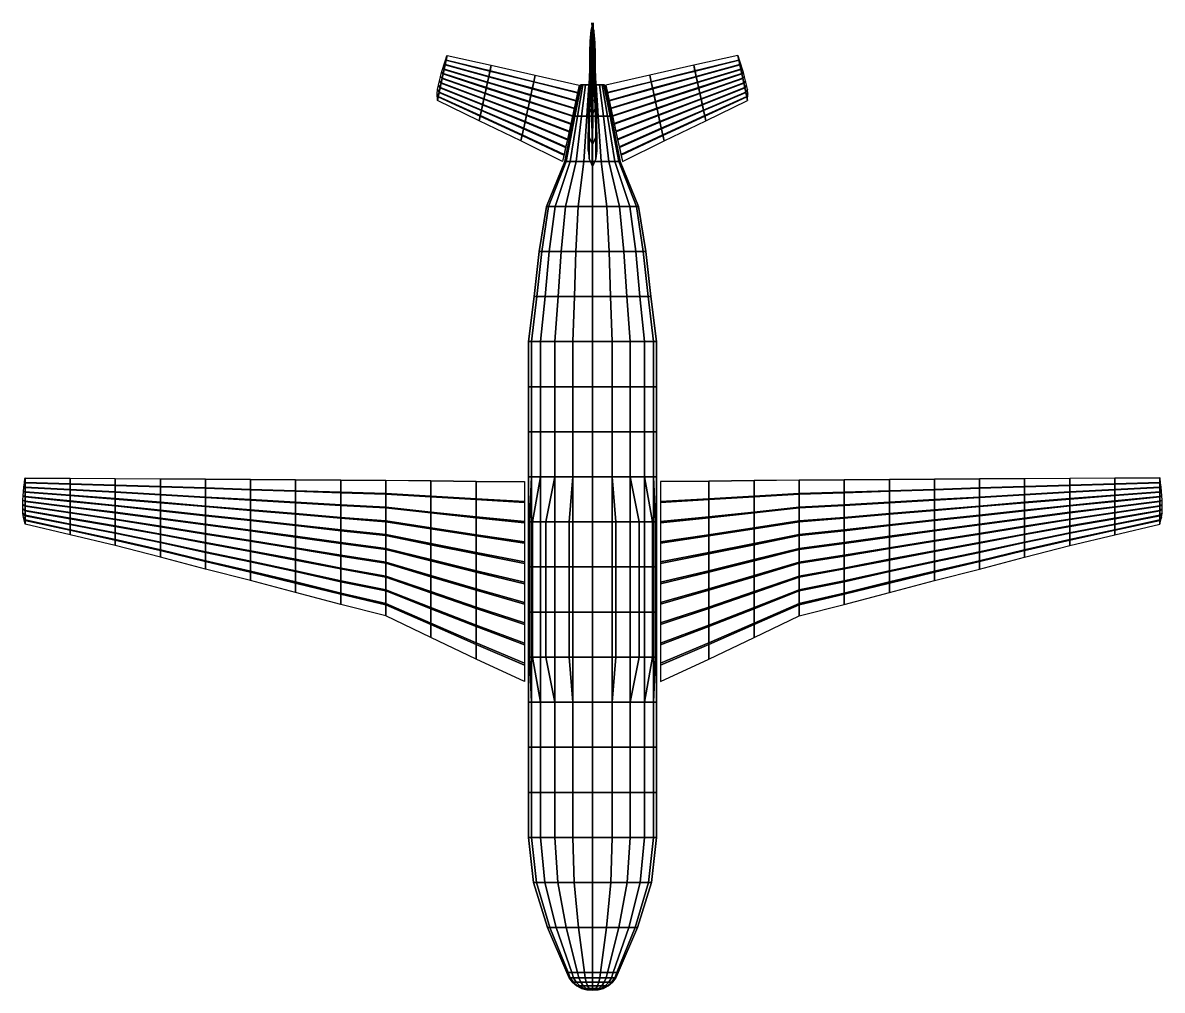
# Model space of a CAD drawing. Extents: x 4.7 to 30, y 0.5 to 22.
import ezdxf

# ---------------------------------------------------------------- set-up
doc = ezdxf.new("R2010")
doc.units = 0
doc.layers.get('0').update_dxf_attribs({"color": 1, "linetype": 'CONTINUOUS'})
for name, color, linetype in [('BODY', 3, 'CONTINUOUS'), ('TAIL', 4, 'CONTINUOUS'), ('WINGS', 2, 'CONTINUOUS')]:
    doc.layers.add(name, color=color, linetype=linetype)

# ---------------------------------------------------------------- blocks, each defined once
blk = doc.blocks.new('HALF-PLANE')
at = {"layer": 'BODY'}
mesh = blk.add_polymesh((11, 7), dxfattribs=at)
for k, corner in enumerate([(0, 13, -0.207215), (0, 14, 0.046075), (0, 15, 0.268308), (0, 16, 0.59184), (0, 17, 1.406302), (0, 18, 1.815354), (0, 18.70018, 2.10769), (-0.4394, 13, -0.13762), (-0.400265, 14, 0.109471), (-0.365928, 15, 0.326265), (-0.315939, 16, 0.64188), (-0.190098, 17, 1.436411), (-0.126896, 18, 1.835452), (-0.08171, 18.700052, 2.12075), (-0.835789, 13, 0.06435), (-0.761349, 14, 0.293452), (-0.696037, 15, 0.494464), (-0.600953, 16, 0.787102), (-0.361589, 17, 1.523789), (-0.241371, 18, 1.89378), (-0.155421, 18.700052, 2.158308), (-1.150365, 13, 0.378926), (-1.047908, 14, 0.580011), (-0.958013, 15, 0.75644), (-0.827141, 16, 1.01329), (-0.497684, 17, 1.659885), (-0.332219, 18, 1.984628), (-0.213919, 18.700052, 2.216805), (-1.352336, 13, 0.775315), (-1.231889, 14, 0.941095), (-1.126211, 15, 1.086548), (-0.972362, 16, 1.298303), (-0.585063, 17, 1.831375), (-0.390547, 18, 2.099103), (-0.251477, 18.700052, 2.290517), (-1.42193, 13, 1.214716), (-1.295285, 14, 1.34136), (-1.184169, 15, 1.452477), (-1.022402, 16, 1.614243), (-0.615172, 17, 2.021474), (-0.410646, 18, 2.226), (-0.264419, 18.700052, 2.372227), (-1.352336, 13, 1.654116), (-1.231889, 14, 1.741626), (-1.126211, 15, 1.818405), (-0.972362, 16, 1.930183), (-0.585063, 17, 2.211573), (-0.390547, 18, 2.352896), (-0.251477, 18.700052, 2.453937), (-1.150365, 13, 2.050505), (-1.047908, 14, 2.10271), (-0.958013, 15, 2.148514), (-0.827141, 16, 2.215196), (-0.497684, 17, 2.383063), (-0.332219, 18, 2.467371), (-0.213919, 18.700052, 2.527648), (-0.835789, 13, 2.365081), (-0.761349, 14, 2.389268), (-0.696037, 15, 2.41049), (-0.600953, 16, 2.441384), (-0.361589, 17, 2.519158), (-0.241371, 18, 2.558219), (-0.155421, 18.700052, 2.586146), (-0.4394, 13, 2.567052), (-0.400265, 14, 2.57325), (-0.365928, 15, 2.578688), (-0.315939, 16, 2.586606), (-0.190098, 17, 2.606537), (-0.126896, 18, 2.616547), (-0.08171, 18.700052, 2.623704), (0, 13, 2.636646), (0, 14, 2.636646), (0, 15, 2.636646), (0, 16, 2.636646), (0, 17, 2.636646), (0, 18, 2.636646), (0, 18.70018, 2.636764)]):
    mesh.set_mesh_vertex(divmod(k, 7), corner)
mesh = blk.add_polymesh((11, 4), dxfattribs=at)
for k, corner in enumerate([(0, 10, -0.207215), (0, 11, -0.207215), (0, 12, -0.207215), (0, 13, -0.207215), (-0.4394, 10, -0.13762), (-0.4394, 11, -0.13762), (-0.4394, 12, -0.13762), (-0.4394, 13, -0.13762), (-0.835789, 10, 0.06435), (-0.835789, 11, 0.06435), (-0.835789, 12, 0.06435), (-0.835789, 13, 0.06435), (-1.150365, 10, 0.378926), (-1.150365, 11, 0.378926), (-1.150365, 12, 0.378926), (-1.150365, 13, 0.378926), (-1.352336, 10, 0.775315), (-1.352336, 11, 0.775315), (-1.352336, 12, 0.775315), (-1.352336, 13, 0.775315), (-1.42193, 10, 1.214716), (-1.42193, 11, 1.214716), (-1.42193, 12, 1.214716), (-1.42193, 13, 1.214716), (-1.352336, 10, 1.654116), (-1.352336, 11, 1.654116), (-1.352336, 12, 1.654116), (-1.352336, 13, 1.654116), (-1.150365, 10, 2.050505), (-1.150365, 11, 2.050505), (-1.150365, 12, 2.050505), (-1.150365, 13, 2.050505), (-0.835789, 10, 2.365081), (-0.835789, 11, 2.365081), (-0.835789, 12, 2.365081), (-0.835789, 13, 2.365081), (-0.4394, 10, 2.567052), (-0.4394, 11, 2.567052), (-0.4394, 12, 2.567052), (-0.4394, 13, 2.567052), (0, 10, 2.636646), (0, 11, 2.636646), (0, 12, 2.636646), (0, 13, 2.636646)]):
    mesh.set_mesh_vertex(divmod(k, 4), corner)
mesh = blk.add_polymesh((11, 6), dxfattribs=at)
for k, corner in enumerate([(0, 5, -0.207215), (0, 6, -0.295687), (0, 7, -0.295687), (0, 8, -0.295687), (0, 9, -0.295687), (0, 10, -0.207215), (-0.4394, 5, -0.13762), (-0.519944, 6, -0.287089), (-0.519944, 7, -0.287089), (-0.519944, 8, -0.287089), (-0.519944, 9, -0.287089), (-0.4394, 10, -0.13762), (-0.835789, 5, 0.06435), (-1.032015, 6, -0.207575), (-1.032015, 7, -0.207575), (-1.032015, 8, -0.207575), (-1.032015, 9, -0.207575), (-0.835789, 10, 0.06435), (-1.150365, 5, 0.378926), (-1.333675, 6, 0.1797), (-1.333675, 7, 0.1797), (-1.333675, 8, 0.1797), (-1.333675, 9, 0.1797), (-1.150365, 10, 0.378926), (-1.352336, 5, 0.775315), (-1.397193, 6, 0.695264), (-1.397193, 7, 0.695264), (-1.397193, 8, 0.695264), (-1.397193, 9, 0.695264), (-1.352336, 10, 0.775315), (-1.42193, 5, 1.214716), (-1.42193, 6, 1.214716), (-1.42193, 7, 1.214716), (-1.42193, 8, 1.214716), (-1.42193, 9, 1.214716), (-1.42193, 10, 1.214716), (-1.352336, 5, 1.654116), (-1.352336, 6, 1.654116), (-1.352336, 7, 1.654116), (-1.352336, 8, 1.654116), (-1.352336, 9, 1.654116), (-1.352336, 10, 1.654116), (-1.150365, 5, 2.050505), (-1.150365, 6, 2.050505), (-1.150365, 7, 2.050505), (-1.150365, 8, 2.050505), (-1.150365, 9, 2.050505), (-1.150365, 10, 2.050505), (-0.835789, 5, 2.365081), (-0.835789, 6, 2.365081), (-0.835789, 7, 2.365081), (-0.835789, 8, 2.365081), (-0.835789, 9, 2.365081), (-0.835789, 10, 2.365081), (-0.4394, 5, 2.567052), (-0.4394, 6, 2.567052), (-0.4394, 7, 2.567052), (-0.4394, 8, 2.567052), (-0.4394, 9, 2.567052), (-0.4394, 10, 2.567052), (0, 5, 2.636646), (0, 6, 2.636646), (0, 7, 2.636646), (0, 8, 2.636646), (0, 9, 2.636646), (0, 10, 2.636646)]):
    mesh.set_mesh_vertex(divmod(k, 6), corner)
mesh = blk.add_polymesh((11, 4), dxfattribs=at)
for k, corner in enumerate([(0, 2, -0.207215), (0, 3, -0.207215), (0, 4, -0.207215), (0, 5, -0.207215), (-0.4394, 2, -0.13762), (-0.4394, 3, -0.13762), (-0.4394, 4, -0.13762), (-0.4394, 5, -0.13762), (-0.835789, 2, 0.06435), (-0.835789, 3, 0.06435), (-0.835789, 4, 0.06435), (-0.835789, 5, 0.06435), (-1.150365, 2, 0.378926), (-1.150365, 3, 0.378926), (-1.150365, 4, 0.378926), (-1.150365, 5, 0.378926), (-1.352336, 2, 0.775315), (-1.352336, 3, 0.775315), (-1.352336, 4, 0.775315), (-1.352336, 5, 0.775315), (-1.42193, 2, 1.214716), (-1.42193, 3, 1.214716), (-1.42193, 4, 1.214716), (-1.42193, 5, 1.214716), (-1.352336, 2, 1.654116), (-1.352336, 3, 1.654116), (-1.352336, 4, 1.654116), (-1.352336, 5, 1.654116), (-1.150365, 2, 2.050505), (-1.150365, 3, 2.050505), (-1.150365, 4, 2.050505), (-1.150365, 5, 2.050505), (-0.835789, 2, 2.365081), (-0.835789, 3, 2.365081), (-0.835789, 4, 2.365081), (-0.835789, 5, 2.365081), (-0.4394, 2, 2.567052), (-0.4394, 3, 2.567052), (-0.4394, 4, 2.567052), (-0.4394, 5, 2.567052), (0, 2, 2.636646), (0, 3, 2.636646), (0, 4, 2.636646), (0, 5, 2.636646)]):
    mesh.set_mesh_vertex(divmod(k, 4), corner)
mesh = blk.add_polymesh((11, 4), dxfattribs=at)
for k, corner in enumerate([(0, -1, 0.284595), (0, 0), (0, 1, -0.160983), (0, 2, -0.207215), (-0.17576, -1, 0.312432), (-0.307262, 0, 0.048666), (-0.403971, 1, -0.097), (-0.4394, 2, -0.13762), (-0.334316, -1, 0.39322), (-0.584447, 0, 0.189898), (-0.768399, 1, 0.088685), (-0.835789, 2, 0.06435), (-0.460146, -1, 0.519051), (-0.804422, 0, 0.409874), (-1.057611, 1, 0.377897), (-1.150365, 2, 0.378926), (-0.540934, -1, 0.677606), (-0.945655, 0, 0.687059), (-1.243296, 1, 0.742325), (-1.352336, 2, 0.775315), (-0.568772, -1, 0.853367), (-0.99432, 0, 0.994321), (-1.307279, 1, 1.146296), (-1.42193, 2, 1.214716), (-0.540934, -1, 1.029127), (-0.945655, 0, 1.301583), (-1.243296, 1, 1.550268), (-1.352336, 2, 1.654116), (-0.460146, -1, 1.187683), (-0.804422, 0, 1.578768), (-1.057611, 1, 1.914696), (-1.150365, 2, 2.050505), (-0.334316, -1, 1.313513), (-0.584447, 0, 1.798743), (-0.768399, 1, 2.203907), (-0.835789, 2, 2.365081), (-0.17576, -1, 1.394301), (-0.307262, 0, 1.939976), (-0.403971, 1, 2.389593), (-0.4394, 2, 2.567052), (0, -1, 1.422139), (0, 0, 1.988642), (0, 1, 2.453576), (0, 2, 2.636646)]):
    mesh.set_mesh_vertex(divmod(k, 4), corner)
at = {"layer": 'TAIL'}
mesh = blk.add_polymesh((5, 11), dxfattribs=at)
for k, corner in enumerate([(-0.003983, 18.701679, 2.632923), (-0.022677, 18.519597, 2.632923), (-0.041371, 18.337515, 2.632923), (-0.058357, 18.155281, 2.632923), (-0.072123, 17.972761, 2.632923), (-0.08472, 17.790172, 2.632923), (-0.09216, 17.607284, 2.632923), (-0.095591, 17.424327, 2.632923), (-0.092537, 17.241369, 2.632923), (-0.074967, 17.059358, 2.632923), (-0.003983, 16.89919, 2.632923), (-0.007505, 18.992888, 3.070297), (-0.024109, 18.831167, 3.070297), (-0.040713, 18.669447, 3.070297), (-0.055799, 18.507591, 3.070297), (-0.068026, 18.345481, 3.070297), (-0.079214, 18.18331, 3.070297), (-0.085823, 18.020874, 3.070297), (-0.08887, 17.858376, 3.070297), (-0.086157, 17.695877, 3.070297), (-0.070552, 17.53422, 3.070297), (-0.007505, 17.391962, 3.070297), (-0.014023, 19.367085, 3.691564), (-0.027485, 19.235963, 3.691564), (-0.040947, 19.104841, 3.691564), (-0.053179, 18.973609, 3.691564), (-0.063092, 18.842172, 3.691564), (-0.072164, 18.710685, 3.691564), (-0.077522, 18.578983, 3.691564), (-0.079993, 18.44723, 3.691564), (-0.077793, 18.315478, 3.691564), (-0.065141, 18.184407, 3.691564), (-0.014023, 18.069066, 3.691564), (-0.004666, 19.713698, 4.183113), (-0.015505, 19.608126, 4.183113), (-0.026344, 19.502554, 4.183113), (-0.036192, 19.396894, 4.183113), (-0.044174, 19.291068, 4.183113), (-0.051478, 19.185202, 4.183113), (-0.055791, 19.079163, 4.183113), (-0.057781, 18.973084, 4.183113), (-0.05601, 18.867004, 4.183113), (-0.045823, 18.761473, 4.183113), (-0.004666, 18.668607, 4.183113), (-0.015589, 20.074316, 4.702168), (-0.007182, 19.992432, 4.702168), (-0.032403, 19.910547, 4.702168), (-0.040042, 19.828594, 4.702168), (-0.046232, 19.746512, 4.702168), (-0.051897, 19.6644, 4.702168), (-0.055243, 19.582153, 4.702168), (-0.056786, 19.499874, 4.702168), (-0.055413, 19.417596, 4.702168), (-0.047511, 19.335743, 4.702168), (-0.015589, 19.263714, 4.702168)]):
    mesh.set_mesh_vertex(divmod(k, 11), corner)
at = {"layer": 'WINGS'}
mesh = blk.add_polymesh((5, 11), dxfattribs=at)
for k, corner in enumerate([(-3.438965, 18.346199, 2.769416), (-3.442918, 18.49624, 2.758428), (-3.434022, 18.59278, 2.758428), (-3.41684, 18.688234, 2.758428), (-3.395579, 18.782874, 2.758428), (-3.371909, 18.876942, 2.758428), (-3.34597, 18.970411, 2.758428), (-3.318366, 19.063402, 2.758428), (-3.289297, 19.155947, 2.758428), (-3.25926, 19.248183, 2.758428), (-3.228475, 19.340171, 2.758428), (-3.438965, 18.346199, 2.769416), (-3.418917, 18.438266, 2.810578), (-3.397117, 18.538378, 2.831595), (-3.375018, 18.639864, 2.843961), (-3.352782, 18.741977, 2.848347), (-3.33055, 18.844074, 2.843458), (-3.308441, 18.94561, 2.831354), (-3.28643, 19.046688, 2.815716), (-3.264497, 19.147414, 2.797832), (-3.242616, 19.247897, 2.77856), (-3.22077, 19.348223, 2.758437), (-2.512781, 17.900396, 2.696691), (-2.488177, 18.013387, 2.747208), (-2.461422, 18.136253, 2.773002), (-2.434301, 18.260803, 2.788179), (-2.407012, 18.386124, 2.793561), (-2.379727, 18.511425, 2.787561), (-2.352592, 18.636037, 2.772706), (-2.32558, 18.760088, 2.753514), (-2.298661, 18.883706, 2.731565), (-2.271808, 19.007025, 2.707914), (-2.244997, 19.130153, 2.683218), (-1.586597, 17.454594, 2.623966), (-1.557437, 17.588509, 2.683838), (-1.525728, 17.734128, 2.714409), (-1.493584, 17.881743, 2.732396), (-1.461241, 18.030271, 2.738775), (-1.428904, 18.178775, 2.731664), (-1.396744, 18.326464, 2.714058), (-1.364729, 18.473488, 2.691312), (-1.332826, 18.619997, 2.665298), (-1.301, 18.766154, 2.637267), (-1.269223, 18.912083, 2.607998), (-0.663323, 16.995475, 2.524698), (-0.629346, 17.15151, 2.594461), (-0.592399, 17.321182, 2.63008), (-0.554946, 17.49318, 2.651039), (-0.517261, 17.666242, 2.658471), (-0.479582, 17.839276, 2.650186), (-0.44211, 18.01136, 2.629671), (-0.404807, 18.182668, 2.603169), (-0.367634, 18.353378, 2.572858), (-0.330551, 18.523677, 2.540197), (-0.293526, 18.69371, 2.506093)]):
    mesh.set_mesh_vertex(divmod(k, 11), corner)
mesh = blk.add_polymesh((5, 11), dxfattribs=at)
for k, corner in enumerate([(-3.438965, 18.346199, 2.769416), (-3.442918, 18.49624, 2.758428), (-3.434022, 18.59278, 2.758428), (-3.41684, 18.688234, 2.758428), (-3.395579, 18.782874, 2.758428), (-3.371909, 18.876942, 2.758428), (-3.34597, 18.970411, 2.758428), (-3.318366, 19.063402, 2.758428), (-3.289297, 19.155947, 2.758428), (-3.25926, 19.248183, 2.758428), (-3.22077, 19.348223, 2.758437), (-3.438965, 18.346199, 2.769416), (-3.420946, 18.428946, 2.724664), (-3.398902, 18.530181, 2.710526), (-3.376666, 18.632294, 2.706066), (-3.354412, 18.734492, 2.708025), (-3.332193, 18.836532, 2.71436), (-3.310013, 18.938388, 2.723343), (-3.287846, 19.040189, 2.73297), (-3.265671, 19.142022, 2.74223), (-3.243468, 19.243984, 2.749805), (-3.22123, 19.346113, 2.754384), (-2.512781, 17.900396, 2.696691), (-2.490667, 18.001949, 2.641768), (-2.463613, 18.126192, 2.624417), (-2.436324, 18.251513, 2.618943), (-2.409012, 18.376938, 2.621347), (-2.381743, 18.502169, 2.629122), (-2.354522, 18.627174, 2.640147), (-2.327317, 18.752112, 2.651962), (-2.300102, 18.877088, 2.663327), (-2.272854, 19.002224, 2.672623), (-2.244997, 19.130153, 2.683218), (-1.586597, 17.454594, 2.623966), (-1.560388, 17.574953, 2.558872), (-1.528324, 17.722204, 2.538309), (-1.495981, 17.870732, 2.531821), (-1.463612, 18.019384, 2.53467), (-1.431292, 18.167806, 2.543885), (-1.399031, 18.31596, 2.556951), (-1.366788, 18.464034, 2.570954), (-1.334534, 18.612154, 2.584423), (-1.302239, 18.760464, 2.595441), (-1.269223, 18.912083, 2.607998), (-0.663323, 16.995475, 2.524698), (-0.632785, 17.135715, 2.448853), (-0.595424, 17.307288, 2.424892), (-0.55774, 17.48035, 2.417333), (-0.520023, 17.653556, 2.420653), (-0.482365, 17.826494, 2.43139), (-0.444775, 17.999121, 2.446615), (-0.407206, 18.171653, 2.462931), (-0.369624, 18.34424, 2.478624), (-0.331995, 18.517047, 2.491462), (-0.293526, 18.69371, 2.506093)]):
    mesh.set_mesh_vertex(divmod(k, 11), corner)
mesh = blk.add_polymesh((7, 11), dxfattribs=at)
for k, corner in enumerate([(-12.580612, 8.950456, 0.952561), (-12.616839, 9.09622, 0.941574), (-12.628687, 9.192443, 0.941574), (-12.632208, 9.289367, 0.941574), (-12.631571, 9.386364, 0.941574), (-12.628458, 9.483314, 0.941574), (-12.623, 9.580162, 0.941574), (-12.615813, 9.676897, 0.941574), (-12.6071, 9.773508, 0.941574), (-12.597376, 9.870022, 0.941574), (-12.586868, 9.966455, 0.941574), (-12.580612, 8.950456, 0.952561), (-12.580612, 9.04468, 0.993724), (-12.580612, 9.147139, 1.014741), (-12.580612, 9.251003, 1.027107), (-12.580612, 9.355509, 1.031493), (-12.580612, 9.459998, 1.026604), (-12.580612, 9.563913, 1.014499), (-12.580612, 9.667361, 0.998862), (-12.580612, 9.770446, 0.980977), (-12.580612, 9.873284, 0.961706), (-12.580612, 9.975961, 0.941583), (-11.580783, 8.711923, 0.879836), (-11.580783, 8.827562, 0.930354), (-11.580783, 8.953307, 0.956147), (-11.580783, 9.080776, 0.971324), (-11.580783, 9.209034, 0.976707), (-11.580783, 9.33727, 0.970707), (-11.580783, 9.464803, 0.955851), (-11.580783, 9.591761, 0.93666), (-11.580783, 9.718275, 0.914711), (-11.580783, 9.844485, 0.891059), (-11.580783, 9.970497, 0.866363), (-10.580954, 8.473391, 0.807112), (-10.580954, 8.610444, 0.866984), (-10.580954, 8.759475, 0.897554), (-10.580954, 8.910549, 0.915542), (-10.580954, 9.062558, 0.921921), (-10.580954, 9.214542, 0.914809), (-10.580954, 9.365692, 0.897203), (-10.580954, 9.516161, 0.874458), (-10.580954, 9.666104, 0.848444), (-10.580954, 9.815686, 0.820413), (-10.580954, 9.965034, 0.791143), (-9.581134, 8.221227, 0.707844), (-9.581134, 8.380919, 0.777606), (-9.581134, 8.554567, 0.813226), (-9.581134, 8.730595, 0.834185), (-9.581134, 8.907713, 0.841617), (-9.581134, 9.084802, 0.833331), (-9.581134, 9.260918, 0.812817), (-9.581134, 9.436241, 0.786315), (-9.581134, 9.610951, 0.756004), (-9.581134, 9.785241, 0.723342), (-9.581134, 9.959258, 0.689238), (-8.581325, 7.955434, 0.656657), (-8.581325, 8.138987, 0.736844), (-8.581325, 8.338582, 0.777786), (-8.581325, 8.540914, 0.801876), (-8.581325, 8.744498, 0.810419), (-8.581325, 8.948048, 0.800895), (-8.581325, 9.150481, 0.777316), (-8.581325, 9.352001, 0.746853), (-8.581325, 9.552818, 0.712013), (-8.581325, 9.753151, 0.674471), (-8.581325, 9.95317, 0.635271), (-7.581507, 7.700999, 0.596496), (-7.581507, 7.907395, 0.686661), (-7.581507, 8.131828, 0.732698), (-7.581507, 8.359339, 0.759787), (-7.581507, 8.588257, 0.769393), (-7.581507, 8.817138, 0.758684), (-7.581507, 9.044763, 0.73217), (-7.581507, 9.271361, 0.697916), (-7.581507, 9.497168, 0.658741), (-7.581507, 9.722432, 0.616527), (-7.581507, 9.947343, 0.572449)]):
    mesh.set_mesh_vertex(divmod(k, 11), corner)
mesh = blk.add_polymesh((7, 11), dxfattribs=at)
for k, corner in enumerate([(-12.580612, 8.950456, 0.952561), (-12.616839, 9.09622, 0.941574), (-12.628687, 9.192443, 0.941574), (-12.632208, 9.289367, 0.941574), (-12.631571, 9.386364, 0.941574), (-12.628458, 9.483314, 0.941574), (-12.623, 9.580162, 0.941574), (-12.615813, 9.676897, 0.941574), (-12.6071, 9.773508, 0.941574), (-12.597376, 9.870022, 0.941574), (-12.586868, 9.966455, 0.941574), (-12.580612, 8.950456, 0.952561), (-12.580612, 9.035142, 0.907809), (-12.580612, 9.138749, 0.893672), (-12.580612, 9.243255, 0.889212), (-12.580612, 9.347848, 0.89117), (-12.580612, 9.45228, 0.897506), (-12.580612, 9.556523, 0.906489), (-12.580612, 9.660709, 0.916116), (-12.580612, 9.764928, 0.925376), (-12.580612, 9.86928, 0.93295), (-12.580612, 9.973801, 0.93753), (-11.580783, 8.711923, 0.879836), (-11.580783, 8.815856, 0.824914), (-11.580783, 8.94301, 0.807563), (-11.580783, 9.071267, 0.802089), (-11.580783, 9.199632, 0.804493), (-11.580783, 9.327798, 0.812268), (-11.580783, 9.455732, 0.823293), (-11.580783, 9.583597, 0.835108), (-11.580783, 9.711503, 0.846472), (-11.580783, 9.839571, 0.855769), (-11.580783, 9.967847, 0.861389), (-10.580954, 8.473391, 0.807112), (-10.580954, 8.59657, 0.742018), (-10.580954, 8.747272, 0.721454), (-10.580954, 8.89928, 0.714967), (-10.580954, 9.051415, 0.717816), (-10.580954, 9.203316, 0.727031), (-10.580954, 9.354942, 0.740097), (-10.580954, 9.506486, 0.7541), (-10.580954, 9.658077, 0.767569), (-10.580954, 9.809862, 0.778587), (-10.580954, 9.961893, 0.785248), (-9.581134, 8.221227, 0.707844), (-9.581134, 8.364753, 0.631998), (-9.581134, 8.540348, 0.608038), (-9.581134, 8.717465, 0.600479), (-9.581134, 8.89473, 0.603798), (-9.581134, 9.071721, 0.614535), (-9.581134, 9.248392, 0.62976), (-9.581134, 9.424968, 0.646076), (-9.581134, 9.601599, 0.66177), (-9.581134, 9.778455, 0.674608), (-9.581134, 9.959258, 0.689238), (-8.581325, 7.955434, 0.656657), (-8.581325, 8.120406, 0.569478), (-8.581325, 8.322239, 0.541938), (-8.581325, 8.525821, 0.533249), (-8.581325, 8.729574, 0.537064), (-8.581325, 8.933012, 0.549406), (-8.581325, 9.136083, 0.566906), (-8.581325, 9.339043, 0.58566), (-8.581325, 9.542067, 0.603698), (-8.581325, 9.745351, 0.618454), (-8.581325, 9.948964, 0.627375), (-7.581507, 7.700999, 0.596496), (-7.581507, 7.886501, 0.498468), (-7.581507, 8.113451, 0.4675), (-7.581507, 8.342368, 0.45773), (-7.581507, 8.571477, 0.462021), (-7.581507, 8.800232, 0.475898), (-7.581507, 9.028574, 0.495576), (-7.581507, 9.256791, 0.516663), (-7.581507, 9.48508, 0.536947), (-7.581507, 9.713661, 0.553539), (-7.581507, 9.942612, 0.56357)]):
    mesh.set_mesh_vertex(divmod(k, 11), corner)
mesh = blk.add_polymesh((7, 11), dxfattribs=at)
for k, corner in enumerate([(-7.581507, 7.700999, 0.596496), (-7.581507, 7.907395, 0.686661), (-7.581507, 8.131828, 0.732698), (-7.581507, 8.359339, 0.759787), (-7.581507, 8.588257, 0.769393), (-7.581507, 8.817138, 0.758684), (-7.581507, 9.044763, 0.73217), (-7.581507, 9.271361, 0.697916), (-7.581507, 9.497168, 0.658741), (-7.581507, 9.722432, 0.616527), (-7.581507, 9.947343, 0.572449), (-6.581696, 7.437477, 0.506202), (-6.581696, 7.667531, 0.606703), (-6.581696, 7.91769, 0.658017), (-6.581696, 8.171279, 0.68821), (-6.581696, 8.426437, 0.698918), (-6.581696, 8.681553, 0.686981), (-6.581696, 8.935269, 0.657428), (-6.581696, 9.187841, 0.619248), (-6.581696, 9.439532, 0.575582), (-6.581696, 9.690615, 0.52853), (-6.581696, 9.941307, 0.479399), (-5.581891, 7.164868, 0.4604), (-5.581891, 7.419396, 0.571592), (-5.581891, 7.696167, 0.628365), (-5.581891, 7.976735, 0.66177), (-5.581891, 8.259037, 0.673617), (-5.581891, 8.541293, 0.66041), (-5.581891, 8.822, 0.627713), (-5.581891, 9.101442, 0.585472), (-5.581891, 9.379907, 0.53716), (-5.581891, 9.657702, 0.485103), (-5.581891, 9.935063, 0.430745), (-4.58207, 6.914977, 0.396649), (-4.58207, 7.191939, 0.517642), (-4.58207, 7.493105, 0.579419), (-4.58207, 7.798402, 0.615769), (-4.58207, 8.105586, 0.628659), (-4.58207, 8.412721, 0.614289), (-4.58207, 8.71817, 0.57871), (-4.58207, 9.022242, 0.532745), (-4.58207, 9.325252, 0.480175), (-4.58207, 9.627532, 0.423529), (-4.58207, 9.929339, 0.36438), (-3.582414, 6.433459, 0.366652), (-3.582414, 6.753649, 0.50653), (-3.582414, 7.101823, 0.577949), (-3.582414, 7.454771, 0.619972), (-3.582414, 7.809902, 0.634875), (-3.582414, 8.164975, 0.618261), (-3.582414, 8.518099, 0.577129), (-3.582414, 8.869631, 0.52399), (-3.582414, 9.219935, 0.463215), (-3.582414, 9.569396, 0.397728), (-3.582414, 9.91831, 0.329347), (-2.582759, 5.951759, 0.299487), (-2.582759, 6.315195, 0.458257), (-2.582759, 6.710393, 0.539322), (-2.582759, 7.11101, 0.587021), (-2.582759, 7.514105, 0.603936), (-2.582759, 7.917135, 0.585079), (-2.582759, 8.317952, 0.538391), (-2.582759, 8.716962, 0.478075), (-2.582759, 9.114579, 0.409092), (-2.582759, 9.511238, 0.33476), (-2.582759, 9.907277, 0.257143), (-1.505483, 5.45652, 0.243019), (-1.505483, 5.864416, 0.421212), (-1.505483, 6.307961, 0.512194), (-1.505483, 6.757587, 0.565728), (-1.505483, 7.209995, 0.584713), (-1.505483, 7.662329, 0.563549), (-1.505483, 8.11218, 0.51115), (-1.505483, 8.560003, 0.443455), (-1.505483, 9.006262, 0.366032), (-1.505483, 9.451446, 0.282607), (-1.505483, 9.895934, 0.195495)]):
    mesh.set_mesh_vertex(divmod(k, 11), corner)
mesh = blk.add_polymesh((7, 11), dxfattribs=at)
for k, corner in enumerate([(-7.581507, 7.700999, 0.596496), (-7.581507, 7.886501, 0.498468), (-7.581507, 8.113451, 0.4675), (-7.581507, 8.342368, 0.45773), (-7.581507, 8.571477, 0.462021), (-7.581507, 8.800232, 0.475898), (-7.581507, 9.028574, 0.495576), (-7.581507, 9.256791, 0.516663), (-7.581507, 9.48508, 0.536947), (-7.581507, 9.713661, 0.553539), (-7.581507, 9.942612, 0.56357), (-6.581696, 7.437477, 0.506202), (-6.581696, 7.644242, 0.396938), (-6.581696, 7.897206, 0.362421), (-6.581696, 8.152363, 0.351531), (-6.581696, 8.407733, 0.356313), (-6.581696, 8.662709, 0.371781), (-6.581696, 8.917224, 0.393714), (-6.581696, 9.171601, 0.417219), (-6.581696, 9.426058, 0.439827), (-6.581696, 9.68084, 0.458322), (-6.581696, 9.936034, 0.469502), (-5.581891, 7.164868, 0.4604), (-5.581891, 7.39363, 0.339512), (-5.581891, 7.673505, 0.301322), (-5.581891, 7.955806, 0.289274), (-5.581891, 8.238343, 0.294565), (-5.581891, 8.520444, 0.311678), (-5.581891, 8.802035, 0.335945), (-5.581891, 9.083474, 0.36195), (-5.581891, 9.365, 0.386964), (-5.581891, 9.646886, 0.407425), (-5.581891, 9.92923, 0.419796), (-4.58207, 6.914977, 0.396649), (-4.58207, 7.163902, 0.265106), (-4.58207, 7.468445, 0.22355), (-4.58207, 7.775628, 0.21044), (-4.58207, 8.083069, 0.216197), (-4.58207, 8.390034, 0.234819), (-4.58207, 8.696446, 0.261224), (-4.58207, 9.00269, 0.289522), (-4.58207, 9.309031, 0.31674), (-4.58207, 9.615763, 0.339005), (-4.58207, 9.922992, 0.352466), (-3.582414, 6.433459, 0.366652), (-3.582414, 6.721236, 0.214577), (-3.582414, 7.073313, 0.166536), (-3.582414, 7.428443, 0.151379), (-3.582414, 7.783869, 0.158035), (-3.582414, 8.138747, 0.179563), (-3.582414, 8.492983, 0.21009), (-3.582414, 8.847027, 0.242804), (-3.582414, 9.201183, 0.274271), (-3.582414, 9.55579, 0.300011), (-3.582414, 9.910972, 0.315573), (-2.582759, 5.951759, 0.299487), (-2.582759, 6.278404, 0.126873), (-2.582759, 6.678033, 0.072343), (-2.582759, 7.081126, 0.055139), (-2.582759, 7.484557, 0.062694), (-2.582759, 7.887364, 0.087129), (-2.582759, 8.289445, 0.121779), (-2.582759, 8.691306, 0.158912), (-2.582759, 9.093294, 0.194629), (-2.582759, 9.495794, 0.223845), (-2.582759, 9.898948, 0.241509), (-1.505483, 5.45652, 0.243019), (-1.505483, 5.823125, 0.049288), (-1.505483, 6.271642, -0.011913), (-1.505483, 6.724048, -0.031222), (-1.505483, 7.176831, -0.022742), (-1.505483, 7.628916, 0.004683), (-1.505483, 8.080185, 0.043572), (-1.505483, 8.531208, 0.085247), (-1.505483, 8.982372, 0.125333), (-1.505483, 9.434113, 0.158124), (-1.505483, 9.895934, 0.195495)]):
    mesh.set_mesh_vertex(divmod(k, 11), corner)

msp = doc.modelspace()

# ---------------------------------------------------------------- block references
at = {"color": 1}
msp.add_blockref('HALF-PLANE', (17.349895, 1.924836), dxfattribs=at)
at = {"color": 1, "xscale": -1}
msp.add_blockref('HALF-PLANE', (17.349895, 1.924836), dxfattribs=at)

# ---------------------------------------------------------------- meshes
at = {"layer": 'BODY'}
mesh = msp.add_polymesh((20, 7), dxfattribs=dict(at, m_close=True))
for k, corner in enumerate([(17.349895, 0.924836, 1.422139), (17.349895, 0.812668, 1.371093), (17.349895, 0.714128, 1.297084), (17.349895, 0.633842, 1.203587), (17.349895, 0.575579, 1.094992), (17.349895, 0.542076, 0.976396), (17.349895, 0.534904, 0.853367), (17.525655, 0.924836, 1.394301), (17.509881, 0.812668, 1.345754), (17.487011, 0.714128, 1.275367), (17.458119, 0.633842, 1.186446), (17.424561, 0.575579, 1.083166), (17.387913, 0.542076, 0.970374), (17.349895, 0.534904, 0.853367), (17.68421, 0.924836, 1.313513), (17.654206, 0.812668, 1.272216), (17.610705, 0.714128, 1.212342), (17.555749, 0.633842, 1.136701), (17.491918, 0.575579, 1.048845), (17.422209, 0.542076, 0.952899), (17.349895, 0.534904, 0.853367), (17.810041, 0.924836, 1.187683), (17.768744, 0.812668, 1.157679), (17.708869, 0.714128, 1.114177), (17.633229, 0.633842, 1.059221), (17.545373, 0.575579, 0.99539), (17.449427, 0.542076, 0.925681), (17.349895, 0.534904, 0.853367), (17.890829, 0.924836, 1.029127), (17.842281, 0.812668, 1.013353), (17.771895, 0.714128, 0.990483), (17.682974, 0.633842, 0.961591), (17.579693, 0.575579, 0.928033), (17.466902, 0.542076, 0.891385), (17.349895, 0.534904, 0.853367), (17.918667, 0.924836, 0.853367), (17.86762, 0.812668, 0.853367), (17.793612, 0.714128, 0.853367), (17.700115, 0.633842, 0.853367), (17.591519, 0.575579, 0.853367), (17.472923, 0.542076, 0.853367), (17.349895, 0.534904, 0.853367), (17.890829, 0.924836, 0.677607), (17.842281, 0.812668, 0.693381), (17.771895, 0.714128, 0.716251), (17.682974, 0.633842, 0.745143), (17.579693, 0.575579, 0.778701), (17.466902, 0.542076, 0.815349), (17.349895, 0.534904, 0.853367), (17.810041, 0.924836, 0.519051), (17.768744, 0.812668, 0.549055), (17.708869, 0.714128, 0.592557), (17.633229, 0.633842, 0.647513), (17.545373, 0.575579, 0.711344), (17.449427, 0.542076, 0.781053), (17.349895, 0.534904, 0.853367), (17.68421, 0.924836, 0.393221), (17.654206, 0.812668, 0.434518), (17.610705, 0.714128, 0.494392), (17.555749, 0.633842, 0.570033), (17.491918, 0.575579, 0.657889), (17.422209, 0.542076, 0.753835), (17.349895, 0.534904, 0.853367), (17.525655, 0.924836, 0.312433), (17.509881, 0.812668, 0.36098), (17.487011, 0.714128, 0.431367), (17.458119, 0.633842, 0.520288), (17.424561, 0.575579, 0.623568), (17.387913, 0.542076, 0.73636), (17.349895, 0.534904, 0.853367), (17.349895, 0.924836, 0.284595), (17.349895, 0.812668, 0.335641), (17.349895, 0.714128, 0.40965), (17.349895, 0.633842, 0.503147), (17.349895, 0.575579, 0.611742), (17.349895, 0.542076, 0.730338), (17.349895, 0.534904, 0.853367), (17.174134, 0.924836, 0.312433), (17.189909, 0.812668, 0.36098), (17.212778, 0.714128, 0.431367), (17.241671, 0.633842, 0.520288), (17.275228, 0.575579, 0.623568), (17.311877, 0.542076, 0.73636), (17.349895, 0.534904, 0.853367), (17.015579, 0.924836, 0.393221), (17.045583, 0.812668, 0.434518), (17.089084, 0.714128, 0.494392), (17.14404, 0.633842, 0.570033), (17.207871, 0.575579, 0.657889), (17.27758, 0.542076, 0.753835), (17.349895, 0.534904, 0.853367), (16.889748, 0.924836, 0.519051), (16.931046, 0.812668, 0.549055), (16.99092, 0.714128, 0.592557), (17.06656, 0.633842, 0.647513), (17.154416, 0.575579, 0.711344), (17.250362, 0.542076, 0.781053), (17.349895, 0.534904, 0.853367), (16.80896, 0.924836, 0.677607), (16.857508, 0.812668, 0.693381), (16.927895, 0.714128, 0.716251), (17.016815, 0.633842, 0.745143), (17.120096, 0.575579, 0.778701), (17.232887, 0.542076, 0.815349), (17.349895, 0.534904, 0.853367), (16.781123, 0.924836, 0.853367), (16.832169, 0.812668, 0.853367), (16.906178, 0.714128, 0.853367), (16.999674, 0.633842, 0.853367), (17.10827, 0.575579, 0.853367), (17.226866, 0.542076, 0.853367), (17.349895, 0.534904, 0.853367), (16.80896, 0.924836, 1.029127), (16.857508, 0.812668, 1.013353), (16.927895, 0.714128, 0.990483), (17.016815, 0.633842, 0.961591), (17.120096, 0.575579, 0.928033), (17.232887, 0.542076, 0.891385), (17.349895, 0.534904, 0.853367), (16.889748, 0.924836, 1.187683), (16.931046, 0.812668, 1.157679), (16.99092, 0.714128, 1.114177), (17.06656, 0.633842, 1.059221), (17.154416, 0.575579, 0.99539), (17.250362, 0.542076, 0.925681), (17.349895, 0.534904, 0.853367), (17.015579, 0.924836, 1.313513), (17.045583, 0.812668, 1.272216), (17.089084, 0.714128, 1.212342), (17.14404, 0.633842, 1.136701), (17.207871, 0.575579, 1.048845), (17.27758, 0.542076, 0.952899), (17.349895, 0.534904, 0.853367), (17.174134, 0.924836, 1.394301), (17.189909, 0.812668, 1.345754), (17.212778, 0.714128, 1.275367), (17.241671, 0.633842, 1.186446), (17.275228, 0.575579, 1.083166), (17.311877, 0.542076, 0.970374), (17.349895, 0.534904, 0.853367)]):
    mesh.set_mesh_vertex(divmod(k, 7), corner)

doc.saveas('drawing.dxf')
